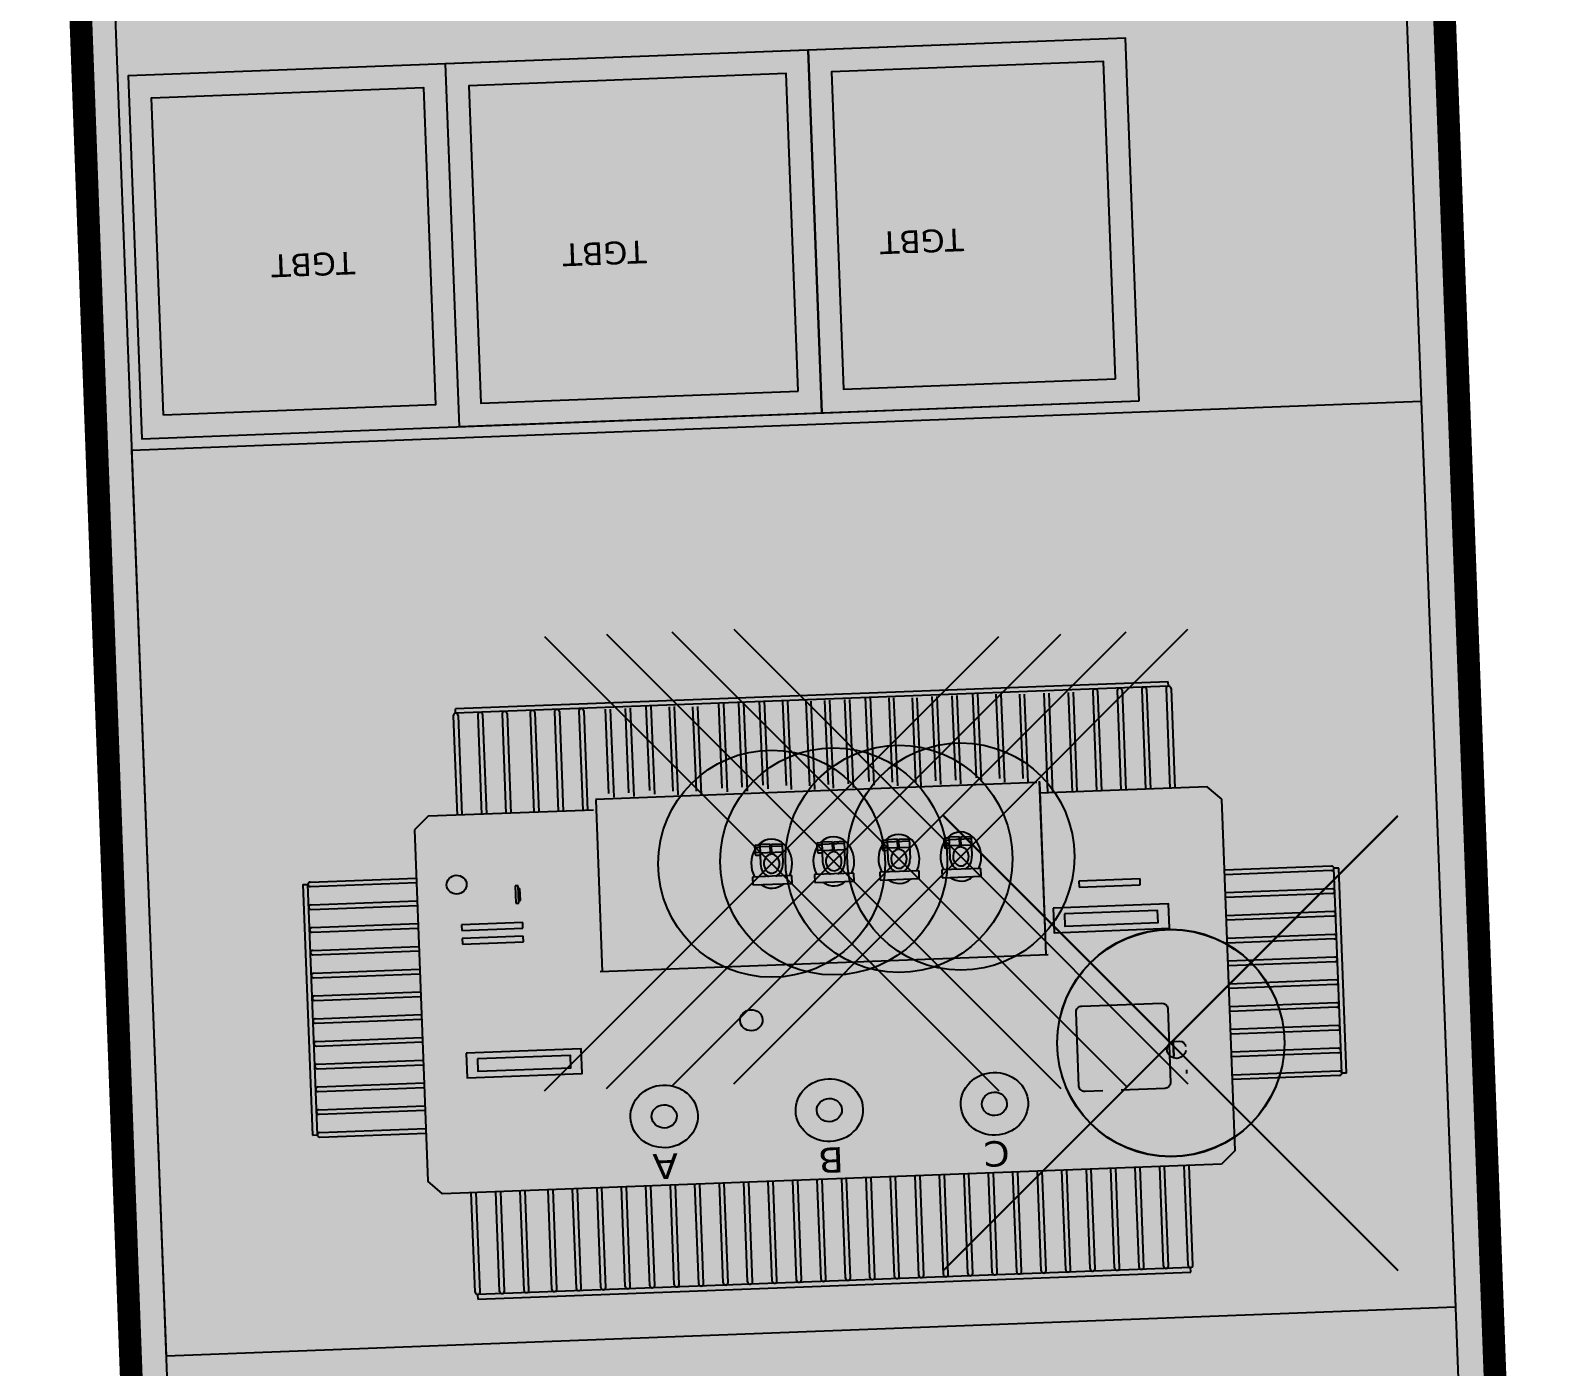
# Model space of a CAD drawing. Header units: metres. Extents: x 1956498 to 1957612, y 2277909 to 2278547.
# Drawn here: x 1957273.633 to 1957276.973, y 2278120.487 to 2278123.428 of the extents above; entities that cross this region are included whole.
import ezdxf
from ezdxf.enums import TextEntityAlignment as Align

# ---------------------------------------------------------------- set-up
doc = ezdxf.new("R2010")
doc.units = ezdxf.units.M
doc.header["$PDMODE"] = 35
doc.header["$PDSIZE"] = 0.5
doc.linetypes.add('Blanc', pattern=[0])
doc.linetypes.add('NASCOSTA', pattern=[9.524999999999999, 6.35, -3.175])
for name, color, linetype in [('PVcase Transformers', 7, 'Continuous'), ('UBS-100-Circulation intérieure lourde', 252, 'Continuous'), ('UBS-100-Postes', 8, 'Continuous'), ('UBS_400_DETAIL POSTE HTA TOOLKIT UBS', 7, 'Continuous')]:
    doc.layers.add(name, color=color, linetype=linetype)
doc.styles.get("Standard").update_dxf_attribs({"font": 'verdana.ttf'})
doc.styles.add('UBS-Style de texte', font='verdana.ttf')

# ---------------------------------------------------------------- blocks, each defined once
blk = doc.blocks.new('*U2673')
at = {"layer": 'UBS-100-Postes', "true_color": 0xb0c4d8, "transparency": 33554687}
blk.add_hatch(color=9, dxfattribs=at).paths.add_polyline_path([(0, 3), (5.3, 3), (5.3, 0), (0, 0)])
at = {"layer": 'UBS-100-Postes', "color": 7, "transparency": 33554687, "const_width": 0.05}
blk.add_lwpolyline([(0, 3), (5.3, 3), (5.3, 0), (0, 0)], close=True, dxfattribs=at)
at = {"color": 7, "transparency": 33554687}
blk.add_attdef('NUMEROPOSTE', text='', height=1, dxfattribs=at).set_placement((2, 1.205512531386091), align=Align.MIDDLE_CENTER)
at = {"layer": 'UBS-100-Postes', "color": 7, "transparency": 33554687, "insert": (2.112865852286735, 1.455512531386091), "char_height": 1, "attachment_point": 5, "style": 'UBS-Style de texte'}
blk.add_mtext_dynamic_manual_height_columns('\\pxqc;PDT', width=7.5, gutter_width=7.5, heights=[0], dxfattribs=at)
blk = doc.blocks.new('ISO200H')
for p, q in [((60, 52), (-60, 52)), ((-60, 52), (-60, 32)), ((60, 32), (60, 52)), ((-60, 32), (0, 32)), ((-34, -50), (-34, 0)), ((0, 32), (60, 32)), ((34, -50), (34, 0)), ((-2, -23.91652148620278), (-2, -50)), ((2, -23.91652148620278), (2, -50)), ((46, -23), (34, -23)), ((34, -29.5), (49, -29.5)), ((49, -36), (49, -26)), ((49, -36), (49, -46)), ((-2, -50), (-34, -50)), ((2, -50), (34, -50)), ((34, -42.5), (49, -42.5)), ((46, -49), (34, -49))]:
    blk.add_line(p, q)
at = {"linetype": 'NASCOSTA'}
for p, q in [((-34, -28), (34, -28)), ((-34, -44), (34, -44))]:
    blk.add_line(p, q, dxfattribs=at)
for centre, radius, start, end in [((0, 0), 62.5, 56.30473785288313, 123.6952621471169), ((0, 0), 62.5, 149.2028592017548, 308.371715147057), ((0, 0), 34, 109.7499227956425, 180), ((0, 0), 24, 274.7801918471992, 265.2198081528008), ((0, 0), 34, 0, 70.25007720435748), ((0, 0), 62.5, 321.628284852943, 30.79714079824513), ((46, -26), 3, 0, 90), ((46, -46), 3, 270, 0)]:
    blk.add_arc(centre, radius, start, end)
blk.add_point((0, 0))
blk = doc.blocks.new('A$C0FE71275')
at = {"color": 7}
for p, q in [((846.0232898126196, 1850.020773514341), (294.3947562024987, 1850.020773514341)), ((294.3947562025132, 1850.020773514349), (294.3947562024987, 1841.03838163989)), ((294.3947562025569, 1841.038381639883), (846.0232898125614, 1841.038381639883)), ((846.0232898126196, 1850.020773514341), (846.0232898126196, 1841.038381639883)), ((154.6479331207374, 1615.917185286387), (183.4830610139907, 1641.741561925446)), ((154.6479331207374, 185.7877676449698), (154.6479331207374, 1615.917185286387)), ((956.9349850011567, 1641.741561925446), (183.4830610139907, 1641.741561925446)), ((985.7701128944027, 1615.917185286387), (956.9349850011567, 1641.741561925446)), ((985.7701128944027, 1328.638889486529), (985.7701128944027, 1615.917185286387)), ((-79.99992791005934, 1558.338418699179), (-79.99992791005934, 249.6290655677913)), ((-69.97031820805569, 1558.338418699179), (-79.99992791005934, 1558.338418699179)), ((-69.97031820805569, 249.6290655677913), (-69.97031820805569, 1558.338418699161)), ((1209.976895730113, 249.6290655678058), (1209.976895730113, 1558.338418699161)), ((1209.976895730113, 1558.338418699179), (1220.006505432117, 1558.338418699179)), ((1220.006505432124, 249.6290655678058), (1220.006505432117, 1558.338418699179)), ((629.3712711269036, 488.9490071014134), (629.3712711269036, 1311.550690094675)), ((985.7701128944027, 1312.477586169343), (985.7701128944027, 1328.638889486529)), ((1007.341626254507, 1307.110496982488), (629.3712711269036, 1307.738254440395)), ((1009.198961384507, 497.6555995924846), (1008.943584958935, 1307.989658994777)), ((1009.198961384507, 493.0812333601189), (629.3712711269036, 492.9584160237519)), ((686.9088612298874, 492.6829006368462), (1012.097838362148, 492.6829006368462)), ((985.7701128944027, 185.7877676449698), (985.7701128944027, 492.6829006368462)), ((-79.99992791005934, 249.6290655677913), (-69.97031820805569, 249.6290655677913)), ((1209.976895730113, 249.629065567804), (1220.006505432117, 249.629065567804)), ((183.4830610139907, 159.9633910059092), (154.6479331207374, 185.7877676449698)), ((956.9349850011567, 159.9633910059092), (985.7701128944027, 185.7877676449698)), ((183.4830610139907, 159.9633910059092), (956.9349850011567, 159.9633910059092)), ((344.5428047125606, -41.01762718498867), (795.8752413026014, -41.01762718498685)), ((344.5428047125024, -50.00001905943463), (344.5428047125024, -41.01762718498139)), ((344.5428047125024, -50.00001905943827), (795.8752413026014, -50.00001905944191)), ((795.8752413026086, -50.00001905944191), (795.8752413026086, -41.01762718498867))]:
    blk.add_line(p, q, dxfattribs=at)
at = {"color": 7, "ltscale": 0.5}
for p, q in [((289.3799513515551, 1836.547185702657), (289.3799513515696, 1641.741561925446)), ((299.4095610535587, 1836.547185702657), (299.4095610535733, 1641.741561925446)), ((339.5279998615588, 1836.547185702657), (339.5279998615588, 1641.741561925446)), ((349.5576095635624, 1836.547185702657), (349.5576095635624, 1641.741561925446)), ((389.6760483715625, 1836.547185702657), (389.6760483715625, 1641.741561925446)), ((399.7056580735662, 1836.547185702657), (399.7056580735662, 1641.741561925446)), ((439.8240968815517, 1836.547185702657), (439.8240968815662, 1641.741561925446)), ((449.8537065835553, 1836.547185702657), (449.8537065835699, 1641.741561925446)), ((489.9721453915554, 1836.547185702657), (489.9721453915699, 1641.741561925446)), ((500.001755093559, 1836.547185702657), (500.0017550935736, 1641.741561925446)), ((540.1201939015591, 1836.547185702657), (540.1201939015591, 1641.741561925446)), ((550.1498036035628, 1836.547185702657), (550.1498036035628, 1641.741561925446)), ((590.2682424115555, 1836.547185702657), (590.2682424115628, 1641.741561925446)), ((600.2978521135519, 1836.547185702657), (600.2978521135665, 1641.741561925446)), ((640.4162909215593, 1836.547185702657), (640.4162909215665, 1641.741561925446)), ((650.4459006235556, 1836.547185702657), (650.4459006235702, 1641.741561925446)), ((690.564339431563, 1836.547185702657), (690.564339431563, 1641.741561925446)), ((700.5939491335594, 1836.547185702657), (700.5939491335594, 1641.741561925446)), ((740.7123879415667, 1836.547185702657), (740.7123879415667, 1641.741561925446)), ((750.7419976435631, 1836.547185702657), (750.7419976435631, 1641.741561925446)), ((790.8604364515559, 1836.547185702657), (790.8604364515704, 1641.741561925446)), ((800.8900461535522, 1836.547185702657), (800.8900461535668, 1641.741561925446)), ((841.0084849615596, 1836.547185702657), (841.0084849615741, 1641.741561925446)), ((851.038094663556, 1836.547185702657), (851.0380946635705, 1641.741561925446)), ((-64.95551335705386, 1562.829614636379), (154.6479331207374, 1562.829614636394)), ((1204.962090879111, 1562.829614636379), (985.3586444013272, 1562.829614636394)), ((-64.95551335705386, 1553.847222761928), (154.6479331207374, 1553.847222761942)), ((1204.962090879111, 1553.847222761928), (985.3586444013272, 1553.847222761942)), ((-64.95551335705386, 1517.917655264129), (154.6479331207374, 1517.917655264129)), ((-64.95551335705386, 1508.935263389678), (154.6479331207374, 1508.935263389671)), ((1204.962090879111, 1517.917655264129), (985.3586444013272, 1517.917655264129)), ((1204.962090879111, 1508.935263389678), (985.3586444013272, 1508.935263389671)), ((-64.95551335705386, 1473.005695891865), (154.6479331207374, 1473.00569589185)), ((-64.95551335705386, 1464.023304017413), (154.6479331207374, 1464.023304017399)), ((1204.962090879111, 1473.005695891865), (985.3586444013272, 1473.00569589185)), ((1204.962090879111, 1464.023304017413), (985.3586444013272, 1464.023304017399)), ((-64.95551335705386, 1421.831205183997), (154.6479331207374, 1421.831205183989)), ((1204.962090879111, 1421.831205183997), (985.3586444013272, 1421.831205183989)), ((-64.95551335705386, 1412.848813309545), (154.6479331207374, 1412.848813309538)), ((1204.962090879111, 1412.848813309545), (985.3586444013272, 1412.848813309538)), ((-64.95551335705386, 1376.919245811725), (154.6479331207374, 1376.919245811725)), ((-64.95551335705386, 1367.936853937274), (154.6479331207374, 1367.936853937266)), ((1204.962090879111, 1376.919245811725), (985.3586444013272, 1376.919245811725)), ((1204.962090879111, 1367.936853937274), (985.3586444013272, 1367.936853937266)), ((-64.95551335705386, 1332.007286439462), (154.6479331207374, 1332.007286439457)), ((-64.95551335705386, 1323.024894565011), (154.6479331207374, 1323.024894564996)), ((1204.962090879111, 1332.007286439462), (985.3586444013272, 1332.007286439457)), ((1204.962090879111, 1323.024894565011), (985.3586444013272, 1323.024894564996)), ((-64.95551335705386, 1287.095327067198), (154.6479331207374, 1287.095327067185)), ((1206.540824406431, 1283.976441647925), (1020.993038126828, 1283.406963517593)), ((-64.95551335705386, 1278.112935192747), (154.6479331207374, 1278.112935192732)), ((1206.540824406431, 1274.994049773471), (1012.402863150579, 1274.258231052876)), ((-64.95551335705386, 1242.183367694921), (154.6479331207374, 1242.183367694921)), ((-64.95551335705386, 1233.200975820468), (154.6479331207374, 1233.200975820468)), ((1206.540824406431, 1238.191194176747), (1012.402863150579, 1237.455375456151)), ((1206.540824406431, 1247.1735860512), (1020.993038126828, 1246.604107920868)), ((-64.95551335705386, 1197.271408322656), (154.6479331207374, 1197.271408322656)), ((1209.791160883935, 1200.140784153024), (1015.653199628083, 1199.404965432421)), ((1209.791160883935, 1209.123176027477), (1024.243374604324, 1208.55369789714)), ((-64.95551335705386, 1188.289016448203), (154.6479331207374, 1188.289016448191)), ((-64.95551335705386, 1152.359448950392), (154.6479331207374, 1152.359448950379)), ((-64.95551335705386, 1143.377057075939), (154.6479331207374, 1143.377057075926)), ((1206.540824406431, 1157.308082159097), (1012.402863150579, 1156.572263438502)), ((1206.540824406431, 1166.290474033551), (1020.993038126828, 1165.720995903221)), ((1204.497765872322, 1114.47537984106), (1010.35980461647, 1113.73956112045)), ((1204.497765872322, 1123.457771715513), (1018.949979592719, 1122.888293585176)), ((-64.95551335705386, 1107.447489578122), (154.6479331207374, 1107.447489578115)), ((-64.95551335705386, 1098.465097703669), (154.6479331207374, 1098.465097703662)), ((-64.95551335705386, 1062.535530205851), (154.6479331207374, 1062.535530205851)), ((1208.862493318928, 1066.86038620106), (1014.724532063075, 1066.124567480458)), ((1208.862493318928, 1075.842778075514), (1023.314707039332, 1075.273299945182)), ((-64.95551335705386, 1053.553138331397), (154.6479331207374, 1053.553138331392)), ((1208.862493318928, 1030.057530604341), (1014.724532063075, 1029.321711883746)), ((1208.862493318928, 1039.039922478794), (1023.314707039332, 1038.470444348464)), ((-64.95551335705386, 1017.623570833586), (154.6479331207374, 1017.623570833579)), ((-64.95551335705386, 1008.641178959133), (154.6479331207374, 1008.64117895912)), ((1212.112829796431, 992.0071205806125), (1017.974868540579, 991.271301860017)), ((1212.112829796431, 1000.989512455066), (1026.565043516821, 1000.420034324736)), ((-64.95551335705386, 972.7116114613218), (154.6479331207374, 972.7116114613091)), ((-64.95551335705386, 963.7292195868686), (154.6479331207374, 963.7292195868558)), ((1208.862493318928, 949.1744185866937), (1014.724532063075, 948.438599866091)), ((1208.862493318928, 958.1568104611451), (1023.314707039332, 957.5873323308151)), ((-64.95551335705386, 927.7996520890447), (154.6479331207374, 927.7996520890447)), ((-64.95551335705386, 918.8172602145914), (154.6479331207374, 918.8172602145914)), ((1206.819434784818, 906.3417162686419), (1012.681473528966, 905.6058975480464)), ((1206.819434784818, 915.3241081430951), (1021.271648505215, 914.7546300127651)), ((-64.95551335705386, 882.8876927167803), (154.6479331207374, 882.887692716773)), ((-64.95551335705386, 873.905300842327), (154.6479331207374, 873.9053008423198)), ((1207.701658862687, 872.0339698500629), (1013.563697606834, 871.2981511294602)), ((1207.701658862687, 881.0163617245162), (1022.153872583076, 880.4468835941861)), ((-64.95551335705386, 837.9757333445159), (154.6479331207374, 837.9757333445032)), ((1207.701658862687, 835.2311142533454), (1013.563697606834, 834.4952955327481)), ((1207.701658862687, 844.2135061277968), (1022.153872583076, 843.6440279974668)), ((-64.95551335705386, 828.9933414700627), (154.6479331207374, 828.9933414700499)), ((-64.95551335705386, 793.0637739722442), (154.6479331207374, 793.0637739722388)), ((-64.95551335705386, 784.0813820977855), (154.6479331207374, 784.0813820977855)), ((1210.95199534019, 797.180704229615), (1016.814034084338, 796.4448855090195)), ((1210.95199534019, 806.1630961040682), (1025.40420906058, 805.5936179737382)), ((1207.701658862687, 754.3480022356962), (1013.563697606834, 753.6121835150934)), ((1207.701658862687, 763.3303941101494), (1022.153872583076, 762.7609159798176)), ((-64.95551335705386, 748.1518145999744), (154.6479331207374, 748.1518145999744)), ((-64.95551335705386, 739.1694227255211), (154.6479331207374, 739.1694227255211)), ((-64.95551335705386, 703.23985522771), (154.6479331207374, 703.2398552276954)), ((1205.658600328577, 711.5152999176444), (1011.520639072725, 710.7794811970489)), ((1205.658600328577, 720.4976917920976), (1020.110814048974, 719.9282136617676)), ((-64.95551335705386, 694.2574633532568), (154.6479331207374, 694.257463353244)), ((1207.00514941322, 675.1282957965977), (1012.867188157368, 674.3924770760004)), ((1207.00514941322, 684.1106876710492), (1021.45736313361, 683.5412095407191)), ((-64.95551335705386, 658.3278958554383), (154.6479331207374, 658.327895855431)), ((-64.95551335705386, 649.3455039809851), (154.6479331207374, 649.3455039809796)), ((1207.00514941322, 647.3078320743243), (1021.45736313361, 646.7383539439943)), ((-64.95551335705386, 613.4159364831667), (154.6479331207374, 613.4159364831667)), ((1207.00514941322, 638.3254401998729), (1012.867188157368, 637.5896214792756)), ((-64.95551335705386, 604.4335446087152), (154.6479331207374, 604.4335446087152)), ((1210.255485890724, 600.2750301761498), (1016.117524634872, 599.539211455547)), ((1210.255485890724, 609.257422050603), (1024.707699611114, 608.6879439202658)), ((-64.95551335705386, 568.5039771109023), (154.6479331207374, 568.5039771108968)), ((-64.95551335705386, 559.5215852364508), (154.6479331207374, 559.5215852364436)), ((1207.00514941322, 557.4423281822237), (1012.867188157368, 556.7065094616282)), ((1207.00514941322, 566.424720056677), (1021.45736313361, 565.8552419263451)), ((-64.95551335705386, 523.5920177386379), (154.6479331207374, 523.5920177386251)), ((-64.95551335705386, 514.6096258641865), (154.6479331207374, 514.6096258641719)), ((1204.962090879111, 514.6096258641865), (1010.824129623259, 513.8738071435764)), ((1204.962090879111, 523.5920177386379), (1019.414304599508, 523.0225396083024)), ((-64.95551335705386, 478.6800583663608), (154.6479331207374, 478.6800583663608)), ((1204.962090879111, 478.6800583663608), (985.3586444013272, 478.6800583663608)), ((-64.95551335705386, 469.6976664919075), (154.6479331207374, 469.6976664919075)), ((1204.962090879111, 469.6976664919075), (985.3586444013272, 469.6976664919075)), ((-64.95551335705386, 433.7680989940964), (154.6479331207374, 433.7680989940964)), ((-64.95551335705386, 424.7857071196431), (154.6479331207374, 424.7857071196304)), ((1204.962090879111, 433.7680989940964), (985.3586444013272, 433.7680989940964)), ((1204.962090879111, 424.7857071196431), (985.3586444013272, 424.7857071196304)), ((-64.95551335705386, 388.856139621832), (154.6479331207374, 388.8561396218192)), ((-64.95551335705386, 379.8737477473787), (154.6479331207374, 379.873747747366)), ((1204.962090879111, 388.856139621832), (985.3586444013272, 388.8561396218192)), ((1204.962090879111, 379.8737477473787), (985.3586444013272, 379.873747747366)), ((-64.95551335705386, 343.9441802495421), (154.6479331207374, 343.9441802495548)), ((-64.95551335705386, 334.9617883750889), (154.6479331207374, 334.9617883751016)), ((1204.962090879111, 343.9441802495421), (985.3586444013272, 343.9441802495548)), ((1204.962090879111, 334.9617883750889), (985.3586444013272, 334.9617883751016)), ((-64.95551335705386, 299.0322208772777), (154.6479331207374, 299.0322208772905)), ((-64.95551335705386, 290.0498290028245), (154.6479331207374, 290.0498290028318)), ((1204.962090879111, 299.0322208772777), (985.3586444013272, 299.0322208772905)), ((1204.962090879111, 290.0498290028245), (985.3586444013272, 290.0498290028318)), ((-64.95551335705386, 254.1202615050261), (154.6479331207374, 254.1202615050188)), ((1204.962090879111, 254.1202615050261), (985.3586444013272, 254.1202615050133)), ((-64.95551335705386, 245.1378696305728), (154.6479331207374, 245.1378696305601)), ((1204.962090879111, 245.1378696305728), (985.3586444013272, 245.1378696305601)), ((339.5279998615588, -36.52643124775568), (339.5279998615588, 159.9633910059092)), ((349.5576095635624, -36.52643124775568), (349.5576095635624, 159.9633910059092)), ((389.6760483715625, -36.52643124775568), (389.6760483715625, 159.9633910059092)), ((399.7056580735516, -36.52643124775568), (399.7056580735662, 159.9633910059092)), ((439.8240968815517, -36.52643124775568), (439.8240968815662, 159.9633910059092)), ((449.8537065835553, -36.52643124775568), (449.8537065835699, 159.9633910059092)), ((489.9721453915554, -36.52643124775568), (489.9721453915699, 159.9633910059092)), ((500.001755093559, -36.52643124775568), (500.0017550935736, 159.9633910059092)), ((540.1201939015591, -36.52643124775568), (540.1201939015591, 159.9633910059092)), ((550.1498036035628, -36.52643124775568), (550.1498036035628, 159.9633910059092)), ((590.2682424115555, -36.52643124775568), (590.2682424115628, 159.9633910059092)), ((600.2978521135519, -36.52643124775568), (600.2978521135665, 159.9633910059092)), ((640.4162909215593, -36.52643124775568), (640.4162909215665, 159.9633910059092)), ((650.4459006235556, -36.52643124775568), (650.4459006235702, 159.9633910059092)), ((690.564339431563, -36.52643124775568), (690.564339431563, 159.9633910059092)), ((700.5939491335594, -36.52643124775568), (700.5939491335594, 159.9633910059092)), ((740.7123879415667, -36.52643124775568), (740.7123879415667, 159.9633910059092)), ((750.7419976435485, -36.52643124775568), (750.7419976435631, 159.9633910059092)), ((790.8604364515559, -36.52643124775568), (790.8604364515704, 159.9633910059092)), ((800.8900461535522, -36.52643124775568), (800.8900461535668, 159.9633910059092))]:
    blk.add_line(p, q, dxfattribs=at)
at = {"color": 7, "linetype": 'Continuous'}
for p, q in [((714.0082447861932, 1562.009217909326), (701.4712326587032, 1562.009217909326)), ((701.4712326587032, 1562.009217909326), (701.4712326587032, 1449.729319478654)), ((714.0082447861932, 1449.729319478654), (714.0082447861932, 1562.009217909326)), ((744.081585223641, 1562.204298306999), (731.5445730961364, 1562.204298306999)), ((731.5445730961364, 1562.204298306999), (731.5445730961364, 1449.92439987632)), ((744.081585223641, 1449.92439987632), (744.081585223641, 1562.204298306999)), ((701.4712326587032, 1449.729319478654), (714.0082447861932, 1449.729319478654)), ((731.5445730961364, 1449.92439987632), (744.081585223641, 1449.92439987632)), ((825.3856545541639, 1461.15777772318), (787.5329834884906, 1461.15777772318)), ((787.5329834884906, 1461.15777772318), (787.5329834884906, 1455.847803055447)), ((787.5329834884906, 1455.847803055447), (825.3856545541639, 1455.847803055447)), ((819.1221298462333, 1455.882871569185), (793.1189907026273, 1455.882871569185)), ((793.1189907026273, 1455.882871569185), (793.1189907026273, 1452.637887050019)), ((793.1189907026273, 1452.637887050019), (819.1221298462333, 1452.637887050019)), ((819.1221298462333, 1452.637887050019), (819.1221298462333, 1455.882871569185)), ((825.3856545541639, 1455.847803055447), (825.3856545541639, 1461.15777772318)), ((325.8264154617791, 398.3459511024921), (325.8264154617791, 430.5479897825317)), ((338.3634275892837, 441.7759796255941), (501.3445852467703, 441.7759796255941)), ((513.8815973742749, 430.5479897825317), (513.8815973742749, 284.5841218226633)), ((775.9729722277843, 427.4881612027566), (775.9729722277843, 315.2082627720829)), ((788.5099843552744, 427.4881612027566), (775.9729722277843, 427.4881612027566)), ((788.5099843552744, 315.2082627720829), (788.5099843552744, 427.4881612027566)), ((325.8264154617791, 284.584121822656), (325.8264154617791, 364.185845518492)), ((775.9729722277843, 315.2082627720829), (788.5099843552744, 315.2082627720829)), ((501.3445852467703, 273.3561319795863), (338.3634275892837, 273.3561319795863)), ((395.046503089121, 265.4700934005505), (428.7191164938049, 265.4700934005505)), ((428.7191164938049, 265.4700934005505), (395.046503089121, 265.4700934005505)), ((428.7191164938049, 265.4700934005505), (428.7191164938049, 254.5399773801146)), ((365.1821043662931, 243.3119875370394), (356.583515216611, 243.3119875370394))]:
    blk.add_line(p, q, dxfattribs=at)
at = {"color": 7}
for points in [[(461.5790230062121, 1562.710459532922), (407.5790230066268, 1562.710459532922), (407.5790230066268, 1351.210459532922), (461.5790230062121, 1351.210459532922)], [(448.0790230066268, 1542.460459532922), (421.0790230062121, 1542.460459532922), (421.0790230062121, 1371.460459532922), (448.0790230066268, 1371.460459532922)], [(731.5790230066268, 476.3305745542984), (677.5790230066268, 476.3305745542984), (677.5790230066268, 264.8305745542984), (731.5790230066268, 264.8305745542984)], [(718.0790230062121, 456.0805745542984), (691.0790230066268, 456.0805745542984), (691.0790230066268, 285.0805745542984), (718.0790230062121, 285.0805745542984)]]:
    blk.add_lwpolyline(points, close=True, dxfattribs=at)
at = {"color": 7, "ltscale": 0.5}
for centre, major_axis, ratio, start_param, end_param in [((294.3947562025569, 1836.547185702657), (-5.014804850999554, 1.728475149929595e-12), 0.8955873799019816, 3.141592653590178, 6.283185307179971), ((344.5428047125606, 1836.547185702657), (5.014804850999554, 4.574607634987724e-12), 0.8955873799019816, -1.018518602791119e-12, 3.141592653588774), ((394.6908532225498, 1836.547185702657), (-5.01480485100037, 5.269974694219646e-13), 0.8955873799018359, 3.14159265358991, 6.283185307179703), ((444.8389017325535, 1836.547185702657), (5.014804850999554, 4.574607634987724e-12), 0.8955873799019816, -1.018518602791119e-12, 3.141592653588774), ((494.9869502425572, 1836.547185702657), (-5.01480485100037, 5.269974694219646e-13), 0.8955873799018359, 3.14159265358991, 6.283185307179703), ((545.1349987525609, 1836.547185702657), (5.014804850999554, 4.574607634987724e-12), 0.8955873799019816, -1.018518602791119e-12, 3.141592653588774), ((595.2830472625501, 1836.547185702657), (-5.01480485100037, 5.269974694219646e-13), 0.8955873799018359, 3.14159265358991, 6.283185307179703), ((645.4310957725538, 1836.547185702657), (5.014804850999554, 4.574607634987724e-12), 0.8955873799019816, -1.018518602791119e-12, 3.141592653588774), ((695.5791442825575, 1836.547185702657), (-5.01480485100037, 5.269974694219646e-13), 0.8955873799018359, 3.14159265358991, 6.283185307179703), ((745.727192792554, 1836.547185702657), (-5.014804850999554, 1.728475149929595e-12), 0.8955873799019816, 3.141592653590178, 6.283185307179971), ((795.8752413025577, 1836.547185702657), (-5.01480485100037, 5.269974694219646e-13), 0.8955873799018359, 3.14159265358991, 6.283185307179703), ((846.0232898125614, 1836.547185702657), (-5.014804850999554, 1.728475149929595e-12), 0.8955873799019816, 3.141592653590178, 6.283185307179971), ((-64.95551335705386, 1558.338418699161), (5.01480485100037, 3.315227415660902e-12), 0.8955873799018359, 1.570796326794305, 4.712388980384098), ((1204.962090879111, 1558.338418699161), (5.01480485100037, 6.272134019944502e-13), 0.8955873799021623, 4.712388980384577, 7.85398163397437), ((-64.95551335705386, 1513.426459326911), (5.01480485100037, 3.315227415660902e-12), 0.8955873799018359, 1.570796326794305, 4.712388980384098), ((1204.962090879111, 1513.426459326911), (5.01480485100037, 3.315227415660902e-12), 0.8955873799018359, 4.712388980384097, 7.85398163397389), ((-64.95551335705386, 1468.514499954639), (-5.01480485100037, 1.075570365398701e-11), 0.8955873799018359, -1.570796326792976, 1.570796326796817), ((1204.962090879111, 1468.514499954639), (-5.01480485100037, 1.075570365398701e-11), 0.8955873799018359, 1.570796326796817, 4.71238898038661), ((-64.95551335705386, 1417.340009246771), (5.01480485100037, 6.272134019944502e-13), 0.8955873799021623, 1.570796326794784, 4.712388980384578), ((1204.962090879111, 1417.340009246771), (5.01480485100037, 3.315227415660902e-12), 0.8955873799018359, 4.712388980384097, 7.85398163397389), ((-64.95551335705386, 1372.428049874507), (5.01480485100037, 3.315227415660902e-12), 0.8955873799018359, 1.570796326794305, 4.712388980384098), ((1204.962090879111, 1372.428049874507), (5.01480485100037, 5.207081520557048e-12), 0.8955873799021621, 4.71238898038376, 7.853981633973553), ((-64.95551335705386, 1327.516090502237), (5.01480485100037, 6.272134019944502e-13), 0.8955873799021623, 1.570796326794784, 4.712388980384578), ((1204.962090879111, 1327.516090502237), (5.01480485100037, 7.896209044585412e-12), 0.8955873799018357, 4.712388980383279, 7.853981633973072), ((-64.95551335705386, 1282.604131129965), (-5.014804850999553, 8.87053061126091e-12), 0.895587379901982, -1.570796326793476, 1.570796326796317), ((-64.95551335705386, 1237.692171757701), (5.014804850999554, 5.205968010194282e-12), 0.8955873799019818, 1.570796326793967, 4.71238898038376), ((-64.95551335705386, 1192.780212385436), (5.014804850999554, 5.205968010194282e-12), 0.8955873799019818, 1.570796326793967, 4.71238898038376), ((-64.95551335705386, 1147.868253013159), (-5.014804850999554, 8.86830359053708e-12), 0.8955873799019818, -1.570796326793313, 1.57079632679648), ((-64.95551335705386, 1102.956293640895), (5.014804850999554, 5.205968010194282e-12), 0.8955873799019818, 1.570796326793967, 4.71238898038376), ((-64.95551335705386, 1058.04433426863), (5.014804850999553, 2.51795399652827e-12), 0.8955873799023084, 1.570796326794447, 4.71238898038424), ((-64.95551335705386, 1013.13237489636), (-5.014804850999554, 8.86830359053708e-12), 0.8955873799019818, -1.570796326793313, 1.57079632679648), ((-64.95551335705386, 968.2204155240888), (5.014804850999554, 5.205968010194282e-12), 0.8955873799019818, 1.570796326793967, 4.71238898038376), ((-64.95551335705386, 923.3084561518244), (5.014804850999553, 2.51795399652827e-12), 0.8955873799023084, 1.570796326794447, 4.71238898038424), ((-64.95551335705386, 878.39649677956), (-5.014804850999554, 8.86830359053708e-12), 0.8955873799019818, -1.570796326793313, 1.57079632679648), ((-64.95551335705386, 833.4845374072829), (5.014804850999554, 5.205968010194282e-12), 0.8955873799019818, 1.570796326793967, 4.71238898038376), ((-64.95551335705386, 788.5725780350185), (5.014804850999553, 2.51795399652827e-12), 0.8955873799023084, 1.570796326794447, 4.71238898038424), ((-64.95551335705386, 743.6606186627541), (-5.014804850999554, 8.86830359053708e-12), 0.8955873799019818, -1.570796326793313, 1.57079632679648), ((-64.95551335705386, 698.7486592904825), (5.014804850999554, 5.205968010194282e-12), 0.8955873799019818, 1.570796326793967, 4.71238898038376), ((-64.95551335705386, 653.8366999182126), (5.014804850999553, 2.51795399652827e-12), 0.8955873799023084, 1.570796326794447, 4.71238898038424), ((-64.95551335705386, 608.9247405459482), (-5.014804850999554, 8.86830359053708e-12), 0.8955873799019818, -1.570796326793313, 1.57079632679648), ((-64.95551335705386, 564.0127811736838), (5.014804850999554, 5.205968010194282e-12), 0.8955873799019818, 1.570796326793967, 4.71238898038376), ((-64.95551335705386, 519.1008218014049), (-5.014804850999554, 8.86830359053708e-12), 0.8955873799019818, -1.570796326793313, 1.57079632679648), ((-64.95551335705386, 474.1888624291405), (-5.014804850999554, 8.86830359053708e-12), 0.8955873799019818, -1.570796326793313, 1.57079632679648), ((-64.95551335705386, 429.2769030568761), (5.014804850999554, 5.205968010194282e-12), 0.8955873799019818, 1.570796326793967, 4.71238898038376), ((-64.95551335705386, 384.364943684599), (-5.014804850999554, 8.86830359053708e-12), 0.8955873799019818, -1.570796326793313, 1.57079632679648), ((1204.962090879111, 384.364943684599), (5.01480485100037, 7.896209044585412e-12), 0.8955873799018357, 4.712388980383279, 7.853981633973072), ((-64.95551335705386, 339.4529843123219), (5.014804850999554, 5.205968010194282e-12), 0.8955873799019818, 1.570796326793967, 4.71238898038376), ((1204.962090879111, 339.4529843123219), (5.014804850999553, 2.51795399652827e-12), 0.8955873799023084, 4.71238898038424, 7.853981633974033), ((-64.95551335705386, 294.5410249400447), (5.014804850999553, 2.51795399652827e-12), 0.8955873799023084, 1.570796326794447, 4.71238898038424), ((1204.962090879111, 294.5410249400447), (5.014804850999554, 5.205968010194282e-12), 0.8955873799019818, 4.71238898038376, 7.853981633973553), ((-64.95551335705386, 249.6290655678004), (-5.014804850999554, 8.86830359053708e-12), 0.8955873799019818, -1.570796326793313, 1.57079632679648), ((1204.962090879111, 249.6290655678004), (-5.014804850999554, 8.86830359053708e-12), 0.8955873799019818, 1.57079632679648, 4.712388980386273), ((444.8389017325535, -36.52643124775568), (-5.014804850999554, 1.728475149929595e-12), 0.8955873799019816, 3.845812557301542e-13, 3.141592653590178), ((494.9869502425572, -36.52643124775568), (-5.01480485100037, 5.269974694219646e-13), 0.8955873799018359, 1.172395514004165e-13, 3.14159265358991), ((545.1349987525609, -36.52643124775568), (5.014804850999554, 4.574607634987724e-12), 0.8955873799019816, 3.141592653588774, 6.283185307178567), ((595.2830472625501, -36.52643124775568), (-5.01480485100037, 5.269974694219646e-13), 0.8955873799018359, 1.172395514004165e-13, 3.14159265358991), ((645.4310957725538, -36.52643124775568), (5.014804850999554, 4.574607634987724e-12), 0.8955873799019816, 3.141592653588774, 6.283185307178567), ((695.5791442825575, -36.52643124775568), (-5.01480485100037, 5.269974694219646e-13), 0.8955873799018359, 1.172395514004165e-13, 3.14159265358991), ((745.727192792554, -36.52643124775568), (5.014804850999554, 4.574607634987724e-12), 0.8955873799019816, 3.141592653588774, 6.283185307178567), ((795.8752413025577, -36.52643124775568), (-5.01480485100037, 5.269974694219646e-13), 0.8955873799018359, 1.172395514004165e-13, 3.14159265358991)]:
    blk.add_ellipse(centre, major_axis=major_axis, ratio=ratio, start_param=start_param, end_param=end_param, dxfattribs=at)
at = {"color": 7, "linetype": 'Continuous'}
for centre, major_axis, ratio, start_param, end_param in [((833.0522160242617, 1568.433691959966), (20.60308737006963, 1.863206964146481e-12), 0.8955873799019691, 1.570796326794815, 7.853981633974401), ((510.4370994223427, 1037.583759499053), (23.12506938686938, 8.383878961372643e-13), 0.8955873799020186, 1.570796326794864, 7.85398163397445)]:
    blk.add_ellipse(centre, major_axis=major_axis, ratio=ratio, start_param=start_param, end_param=end_param, dxfattribs=at)
at = {"color": 7}
for centre, major_axis, ratio, start_param, end_param in [((306.228396241786, 1204.008202228486), (-68.95356670124939, 1.692262024960506e-11), 0.8955873799020052, -1.570796326794677, 4.71238898038491), ((306.228396241786, 1204.008202228486), (-25.65755343911333, 3.775810789388908e-13), 0.8955873799019752, -1.570796326794883, 4.712388980384703), ((306.228396241786, 900.852476465685), (-68.95356670124939, 1.084424556149383e-11), 0.8955873799019813, -1.570796326794756, 4.71238898038483), ((306.228396241786, 900.852476465685), (25.65755343911333, 8.31367107314489e-12), 0.8955873799019752, 1.570796326794606, 7.853981633974192), ((306.228396241786, 597.6967507028712), (-68.95356670124939, 1.084424556149383e-11), 0.8955873799019813, -1.570796326794756, 4.71238898038483), ((306.228396241786, 597.6967507028712), (-25.65755343911333, 3.775810789388908e-13), 0.8955873799019752, -1.570796326794883, 4.712388980384703), ((344.5428047125606, -36.52643124775568), (-5.014804850999554, 1.728475149929595e-12), 0.8955873799019816, 3.845812557301542e-13, 3.141592653590178), ((394.6908532225498, -36.52643124775568), (-5.01480485100037, 5.269974694219646e-13), 0.8955873799018359, 1.172395514004165e-13, 3.14159265358991)]:
    blk.add_ellipse(centre, major_axis=major_axis, ratio=ratio, start_param=start_param, end_param=end_param, dxfattribs=at)
at = {"color": 7, "linetype": 'Continuous', "extrusion": (0, 0, -1)}
for centre, major_axis, ratio, start_param, end_param in [((338.3634275892837, 430.5479897825317), (-12.53701212750011, 1.888167734036999e-12), 0.8955873799020249, -1.680877659282487e-13, 1.570796326794762), ((501.3445852467703, 430.5479897825317), (12.53701212750011, 7.127233986853827e-12), 0.8955873799020247, -1.570796326794387, 6.346034808757395e-13), ((338.3634275892837, 284.584121822656), (-12.53701212750011, 9.799658855453272e-12), 0.8955873799020249, 4.71238898038399, 6.283185307178714), ((410.2946726888913, 260.401877225162), (-19.27395943823623, 2.770132314232992e-12), 0.895587379902013, -1.429664001097009, 2.843587742608458), ((501.3445852467703, 284.5841218226633), (12.53701212750011, 4.566160154446025e-12), 0.8955873799020246, 4.065636716177323e-13, 1.570796326795223), ((416.1821043662931, 254.5399773801146), (12.53701212749929, 6.11115578160468e-12), 0.8955873799020834, 5.440092820663267e-13, 1.570796326795333)]:
    blk.add_ellipse(centre, major_axis=major_axis, ratio=ratio, start_param=start_param, end_param=end_param, dxfattribs=at)
at = {"color": 0, "linetype": 'ByBlock'}
for p in [(424.8290230066268, 270.222453020695), (424.8290230066268, 270.222453020695), (425.6775545154233, 270.222453020695)]:
    blk.add_point(p, dxfattribs=at)
at = {"color": 7, "xscale": 0.7200000000000103, "yscale": 0.7200000000000103, "zscale": 0.7200000000000103, "rotation": 90}
for p in [(852.8797080488657, 989.4316161781917), (852.8797080488657, 875.4043880067547), (852.8797080488657, 755.7693328263049), (852.8797080488657, 642.1226754600248)]:
    blk.add_blockref('ISO200H', p, dxfattribs=at)
at = {"color": 7}
for s, width, p in [('A', 0.8955873799024936, (223.9655113617773, 1181.74526567634)), ('B', 0.8955873799024936, (223.9655113617773, 877.94192694493)), ('C', 0.8955873799007308, (223.9655113617773, 573.3470612519068))]:
    blk.add_text(s, height=55.72005389999977, rotation=90, dxfattribs=dict(at, width=width)).set_placement(p)
blk = doc.blocks.new('UBS_PDT C1752')
at = {"const_width": 0.01}
blk.add_lwpolyline([(-2.650002314534504, 1.5), (2.650002314534504, 1.5), (2.650006943556946, -1.5), (-2.649997685453855, -1.5)], close=True, dxfattribs=at)
blk.add_lwpolyline([(-2.570002314518206, 1.42000000004191), (2.570002314518206, 1.42000000004191), (2.570002314518206, -1.419999992183875), (-2.570002314518206, -1.419999992183875)], close=True)
at = {"color": 0}
blk.add_lwpolyline([(-1.269804087234661, 1.42000000004191), (0.7255406997865066, 1.42000000004191), (0.7255406997865066, -1.419999992183875), (-1.269804087234661, -1.419999992183875)], close=True, dxfattribs=at)
at = {"color": 0, "linetype": 'Blanc'}
for points in [[(0.7501352889230475, -0.7994908064720221), (1.549135288922116, -0.7994908064720221), (1.549135288922116, 1.397509193513542), (0.7501352889230475, 1.397509193513542)], [(0.8001352889696136, 1.347509193525184), (1.499135288933758, 1.347509193525184), (1.499135288933758, 0.7485091935377568), (0.8001352889696136, 0.7485091935377568)], [(0.7501352889230475, -0.1004908064496703), (1.549135288922116, -0.1004908064496703), (1.549135288922116, 0.6985091935493983), (0.7501352889230475, 0.6985091935493983)], [(0.8001352889696136, -0.05049080646131188), (1.499135288933758, -0.05049080646131188), (1.499135288933758, 0.6485091935028322), (0.8001352889696136, 0.6485091935028322)], [(0.7501352889230475, -0.7994908064720221), (1.549135288922116, -0.7994908064720221), (1.549135288922116, -0.1004908064496703), (0.7501352889230475, -0.1004908064496703)], [(0.8001352889696136, -0.7494908064836636), (1.499135288933758, -0.7494908064836636), (1.499135288933758, -0.1504908064962365), (0.8001352889696136, -0.1504908064962365)]]:
    blk.add_lwpolyline(points, close=True, dxfattribs=at)
at = {"color": 0, "xscale": 0.001, "yscale": 0.0012, "zscale": 0.001}
blk.add_blockref('A$C0FE71275', (-1.090013110253494, -1.139881346549373), dxfattribs=at)
at = {"char_height": 0.05, "attachment_point": 5, "rotation": 90}
for insert in [(1.119436879409477, 1.005981954571325), (1.119496198138222, 0.3639573254622519), (1.119496198138222, -0.3350426745018922)]:
    blk.add_mtext_dynamic_manual_height_columns('\\pxqc;TGBT', width=0.6, gutter_width=0.025, heights=[0], dxfattribs=dict(at, insert=insert))

msp = doc.modelspace()

# ---------------------------------------------------------------- hatches: boundary and pattern name
at = {"layer": 'UBS-100-Circulation intérieure lourde', "transparency": 33554687}
h = msp.add_hatch(color=256, dxfattribs=at)
h.dxf.hatch_style = 1
edge = h.paths.add_edge_path()
edge.add_line((1957100.904591382, 2278468.555866703), (1957100.753361517, 2278472.558173093))
edge.add_line((1957100.753361517, 2278472.558173093), (1957132.816654769, 2278473.769706397))
edge.add_line((1957132.816654769, 2278473.769706397), (1957132.808612478, 2278474.269761042))
edge.add_line((1957132.808612478, 2278474.269761042), (1957136.783818054, 2278474.420594237))
edge.add_line((1957136.783818054, 2278474.420594237), (1957136.813778432, 2278473.92137124))
edge.add_line((1957136.813778432, 2278473.92137124), (1957168.819853343, 2278475.135793599))
edge.add_line((1957168.819853343, 2278475.135793599), (1957168.958625583, 2278471.138123934))
edge.add_arc((1957169.336977691, 2278460.238777386), 10.90591149256798, 91.98812632865867, 146.5138370634228)
edge.add_arc((1957147.782390997, 2278474.560560356), 14.97295363485333, 272.12011294739364, 326.31405675284907, ccw=False)
edge.add_line((1957148.336308048, 2278459.597856174), (1957137.373009112, 2278459.181870291))
edge.add_line((1957137.373009112, 2278459.181870291), (1957139.756809385, 2278396.356865772))
edge.add_arc((1957150.748899526, 2278396.773944095), 11.00000000018047, 182.1729597419471, 212.5768232497092)
edge.add_arc((1957160.318095263, 2278402.888247491), 22.35580085564231, 212.576823236195, 215.8159889456511)
edge.add_line((1957142.18976407, 2278389.805990803), (1957161.181589846, 2278366.263666817))
edge.add_line((1957161.181589846, 2278366.263666817), (1957173.172571108, 2278351.399553539))
edge.add_arc((1957181.763192118, 2278358.269868718), 11.0000000000305, 218.6509348811032, 236.6019506149951)
edge.add_line((1957175.708216624, 2278349.086336078), (1957180.739224132, 2278345.769243584))
edge.add_arc((1957186.794199627, 2278354.952776224), 10.99999999965227, 236.6019506092874, 248.5926727573044)
edge.add_line((1957182.779245289, 2278344.711675617), (1957212.706367968, 2278332.978949256))
edge.add_arc((1957216.721322306, 2278343.220049854), 10.99999999124453, 248.592672742742, 263.4648716894179)
edge.add_line((1957215.469386391, 2278332.291524964), (1957237.256257819, 2278329.795692536))
edge.add_arc((1957238.508193734, 2278340.724217435), 11.00000000050915, 263.4648716925292, 282.4663375182736)
edge.add_line((1957240.882719537, 2278329.983564418), (1957257.158739038, 2278333.581839886))
edge.add_arc((1957260.396728769, 2278318.935494864), 15.00000000056504, 70.81176229011601, 102.46633751617708, ccw=False)
edge.add_line((1957265.326820291, 2278333.102152818), (1957277.43753311, 2278328.887543925))
edge.add_line((1957277.43753311, 2278328.887543925), (1957282.107586167, 2278327.262334291))
edge.add_arc((1957285.722986615, 2278337.651216771), 10.99999998111232, 250.8117622640968, 275.210651010546)
edge.add_line((1957286.721981409, 2278326.696673925), (1957305.396247846, 2278327.397689088))
edge.add_arc((1957311.79115068, 2278336.347840748), 10.99999986384021, 234.4541106983642, 249.8540380461771)
edge.add_line((1957308.002608678, 2278326.020839901), (1957334.030594218, 2278316.471950349))
edge.add_line((1957334.030594218, 2278316.471950349), (1957351.043339089, 2278310.230483009))
edge.add_line((1957351.043339089, 2278310.230483009), (1957353.180141164, 2278309.252055776))
edge.add_line((1957353.180141164, 2278309.252055776), (1957355.121922724, 2278307.966086621))
edge.add_line((1957355.121922724, 2278307.966086621), (1957356.983712384, 2278306.241898282))
edge.add_line((1957356.983712384, 2278306.241898282), (1957357.869576325, 2278305.17477735))
edge.add_line((1957357.869576325, 2278305.17477735), (1957365.41469694, 2278294.107743418))
edge.add_line((1957365.41469694, 2278294.107743418), (1957367.833314173, 2278291.187657315))
edge.add_line((1957367.833314173, 2278291.187657315), (1957375.338810458, 2278282.125993856))
edge.add_line((1957375.338810458, 2278282.125993856), (1957391.693018509, 2278266.737307523))
edge.add_line((1957391.693018509, 2278266.737307523), (1957415.143981138, 2278246.4004236))
edge.add_arc((1957422.350790108, 2278254.710772837), 10.99999999805316, 229.0678792570999, 272.1729597533138)
edge.add_line((1957422.767868433, 2278243.718682698), (1957436.849690486, 2278244.252996251))
edge.add_arc((1957437.418433656, 2278229.263782424), 14.99999999824896, 18.602666770644987, 92.17295975412998, ccw=False)
edge.add_line((1957451.634737105, 2278234.048833751), (1957459.386959118, 2278211.017118323))
edge.add_line((1957459.386959118, 2278211.017118323), (1957459.859538958, 2278211.171857152))
edge.add_line((1957459.859538958, 2278211.171857152), (1957461.135928173, 2278207.380822813))
edge.add_line((1957461.135928173, 2278207.380822813), (1957460.660946449, 2278207.232124338))
edge.add_line((1957460.660946449, 2278207.232124338), (1957472.307757829, 2278172.629652306))
edge.add_line((1957472.307757829, 2278172.629652306), (1957482.139038813, 2278142.82980691))
edge.add_line((1957482.139038813, 2278142.82980691), (1957490.961148555, 2278124.362410211))
edge.add_line((1957490.961148555, 2278124.362410211), (1957501.430666543, 2278087.278296096))
edge.add_arc((1957489.981897774, 2278083.429523094), 12.07838399484327, -2.899720893765277, 18.581281932083016, ccw=False)
edge.add_arc((1957485.544816651, 2278082.818500897), 16.49999999976717, -85.94319670902001, 4.851017365581356e-09, ccw=False)
edge.add_line((1957486.712116225, 2278066.359843246), (1957468.603688631, 2278064.880594921))
edge.add_line((1957468.603688631, 2278064.880594921), (1957468.017484826, 2278072.056691711))
edge.add_line((1957468.017484826, 2278072.056691711), (1957452.169641392, 2278070.762106868))
edge.add_line((1957452.169641392, 2278070.762106868), (1957452.755845196, 2278063.58601008))
edge.add_line((1957452.755845196, 2278063.58601008), (1957439.457871038, 2278062.49971996))
edge.add_line((1957439.457871038, 2278062.49971996), (1957276.33056151, 2278056.440173714))
edge.add_line((1957276.33056151, 2278056.440173714), (1957276.365446014, 2278055.436294499))
edge.add_line((1957276.365446014, 2278055.436294499), (1957272.36788014, 2278055.29677117))
edge.add_line((1957272.36788014, 2278055.29677117), (1957272.333308326, 2278056.291691277))
edge.add_line((1957272.333308326, 2278056.291691277), (1957145.539253832, 2278051.581784401))
edge.add_line((1957145.539253832, 2278051.581784401), (1957145.575410645, 2278050.57795129))
edge.add_line((1957145.575410645, 2278050.57795129), (1957141.57784469, 2278050.438430268))
edge.add_line((1957141.57784469, 2278050.438430268), (1957141.542000643, 2278051.433301963))
edge.add_line((1957141.542000643, 2278051.433301963), (1957109.513162946, 2278050.243554987))
edge.add_line((1957109.513162946, 2278050.243554987), (1957109.364676943, 2278054.240904152))
edge.add_arc((1957108.934951128, 2278065.365050067), 11.13244297632317, 272.2122362774586, 329.7688181543946)
edge.add_arc((1957130.551031363, 2278050.802065572), 14.97289109195535, 92.14139192983538, 143.2535382792884, ccw=False)
edge.add_line((1957129.991559715, 2278065.764500505), (1957140.983981809, 2278066.172830197))
edge.add_line((1957140.983981809, 2278066.172830197), (1957139.700374595, 2278100.023537196))
edge.add_line((1957139.700374595, 2278100.023537196), (1957134.254311841, 2278099.816894541))
edge.add_line((1957134.254311841, 2278099.816894541), (1957133.799317311, 2278111.808265605))
edge.add_line((1957133.799317311, 2278111.808265605), (1957139.245398338, 2278112.014908954))
edge.add_line((1957139.245398338, 2278112.014908954), (1957135.885699768, 2278200.559537599))
edge.add_line((1957135.885699768, 2278200.559537599), (1957130.439624615, 2278200.352894474))
edge.add_line((1957130.439624615, 2278200.352894474), (1957129.984630086, 2278212.344265537))
edge.add_line((1957129.984630086, 2278212.344265537), (1957135.430704443, 2278212.550908633))
edge.add_line((1957135.430704443, 2278212.550908633), (1957128.486866818, 2278395.555306019))
edge.add_arc((1957124.389092964, 2278405.763550209), 10.99999999987719, 291.8714186655437, 362.1729597322981)
edge.add_line((1957135.381183105, 2278406.18062853), (1957135.179725075, 2278411.490050555))
edge.add_line((1957135.179725075, 2278411.490050555), (1957129.733644062, 2278411.283407202))
edge.add_line((1957129.733644062, 2278411.283407202), (1957129.278649522, 2278423.274778265))
edge.add_line((1957129.278649522, 2278423.274778265), (1957134.724730542, 2278423.481421619))
edge.add_line((1957134.724730542, 2278423.481421619), (1957133.375885425, 2278459.030205446))
edge.add_line((1957133.375885425, 2278459.030205446), (1957122.355004078, 2278458.612034686))
edge.add_arc((1957121.786260912, 2278473.601248515), 15.00000000047225, 218.0847095167218, 272.1729597360186, ccw=False)
edge.add_arc((1957101.321669703, 2278457.56377656), 11.00000000104933, 38.08470952014623, 92.17295973328002)
edge = h.paths.add_edge_path(flags=16)
edge.add_arc((1957181.763192115, 2278358.269868713), 14.99999999371181, 218.6509348683465, 236.6019506101183)
edge.add_line((1957173.506407352, 2278345.746869663), (1957178.537414862, 2278342.42977717))
edge.add_arc((1957186.794199627, 2278354.952776224), 14.99999999964584, 236.601950611236, 248.5926727572719)
edge.add_line((1957181.319261893, 2278340.987639032), (1957211.246384573, 2278329.254912671))
edge.add_arc((1957216.721322308, 2278343.220049864), 15.00000000022276, 248.5926727562651, 263.4648716904609)
edge.add_line((1957215.014136968, 2278328.317515911), (1957236.801008394, 2278325.821683482))
edge.add_arc((1957238.508193735, 2278340.724217433), 14.99999999803783, 263.4648716859144, 282.466337513755)
edge.add_line((1957241.746183464, 2278326.077872412), (1957258.022202966, 2278329.67614788))
edge.add_arc((1957260.396728768, 2278318.935494853), 11.00000001114596, 70.81176230296711, 102.4663374986028, ccw=False)
edge.add_line((1957264.012129219, 2278329.324377364), (1957266.630044662, 2278328.413325316))
edge.add_arc((1957262.59806393, 2278317.019735591), 12.08597350032316, -15.41110296215021, 70.51207012407531, ccw=False)
edge.add_line((1957274.249473271, 2278313.807973484), (1957271.268073141, 2278305.86399994))
edge.add_arc((1957284.375373826, 2278300.944785682), 14.00000000534359, 159.428716907625, 189.0600247172175)
edge.add_line((1957270.550039033, 2278298.740218142), (1957275.336335544, 2278268.724285087))
edge.add_line((1957275.336335544, 2278268.724285087), (1957280.981075901, 2278231.085650635))
edge.add_line((1957280.981075901, 2278231.085650635), (1957283.527617385, 2278205.796692873))
edge.add_arc((1957271.587998805, 2278204.594399987), 12.00000000110145, -23.736856637049584, 5.750173460289716, ccw=False)
edge.add_line((1957282.572844923, 2278199.763959449), (1957267.709824848, 2278165.964146144))
edge.add_arc((1957281.440882496, 2278159.926095472), 15.00000000091574, 156.2631433617379, 182.1273524674696)
edge.add_line((1957266.451220697, 2278159.369283854), (1957269.745535526, 2278070.955737291))
edge.add_line((1957269.745535526, 2278070.955737291), (1957260.790970654, 2278070.623107655))
edge.add_arc((1957261.332977255, 2278055.659967308), 14.97295362267295, 92.07450565045008, 146.2684495008284)
edge.add_arc((1957239.789797498, 2278069.998903105), 10.90591148178588, 272.12735244067653, 326.46822982138144, ccw=False)
edge.add_line((1957240.194633374, 2278059.100508125), (1957177.433644996, 2278056.769339506))
edge.add_arc((1957177.059529884, 2278067.931453968), 11.16838221888475, 214.7713054980718, 271.9196359207036, ccw=False)
edge.add_arc((1957156.534410311, 2278051.72215383), 15.02232377643744, 40.92128798083349, 92.07303260785335)
edge.add_line((1957155.99100252, 2278066.734645949), (1957144.981396258, 2278066.316923982))
edge.add_line((1957144.981396258, 2278066.316923982), (1957133.75025469, 2278362.334591734))
edge.add_arc((1957144.742344828, 2278362.751670063), 10.9999999976357, 111.87141570956379, 182.1729597764313, ccw=False)
edge.add_arc((1957144.742344829, 2278362.751670065), 10.99999999612718, 38.89346214562062, 111.87141571430351, ccw=False)
edge.add_line((1957153.303807609, 2278369.658286818), (1957170.048708923, 2278348.901257111))
edge = h.paths.add_edge_path(flags=16)
edge.add_line((1957272.025767218, 2278117.055929944), (1957270.448463843, 2278159.517766952))
edge.add_arc((1957281.440882495, 2278159.926095471), 11.00000000016977, 156.2631433570347, 182.1273524628736, ccw=False)
edge.add_line((1957271.371440221, 2278164.353999298), (1957286.234460295, 2278198.153812604))
edge.add_arc((1957271.587998805, 2278204.594399986), 16.00000000069108, 336.2631433642026, 365.7501734605682)
edge.add_line((1957287.507490244, 2278206.197457168), (1957284.908020246, 2278231.578369985))
edge.add_line((1957284.908020246, 2278231.578369985), (1957283.141755098, 2278243.447678879))
edge.add_line((1957283.141755098, 2278243.447678879), (1957279.289349033, 2278269.335863126))
edge.add_line((1957279.289349033, 2278269.335863126), (1957274.500134686, 2278299.370094582))
edge.add_arc((1957284.375373817, 2278300.944785681), 9.999999997873525, 159.4287168936976, 189.0600247196681, ccw=False)
edge.add_line((1957275.013016192, 2278304.458510152), (1957279.214042345, 2278315.652190693))
edge.add_arc((1957289.512635735, 2278311.787093775), 10.99999999983523, 92.17295974688648, 159.428716893729, ccw=False)
edge.add_line((1957289.095557411, 2278322.779183916), (1957301.544302269, 2278323.251532811))
edge.add_arc((1957301.961380593, 2278312.25944267), 11.00000000020696, 69.86190916283749, 92.17295974558272, ccw=False)
edge.add_line((1957305.748503915, 2278322.586964006), (1957349.677161311, 2278306.478234961))
edge.add_arc((1957345.888706479, 2278296.15120199), 10.9999999999216, 34.204252080570086, 69.85452193354149, ccw=False)
edge.add_line((1957354.986133919, 2278302.334794309), (1957362.212940238, 2278291.702569106))
edge.add_line((1957362.212940238, 2278291.702569106), (1957372.749401529, 2278278.981509413))
edge.add_line((1957372.749401529, 2278278.981509413), (1957390.450628952, 2278262.422152778))
edge.add_line((1957390.450628952, 2278262.422152778), (1957412.523323331, 2278243.378478422))
edge.add_arc((1957422.35079011, 2278254.710772843), 15.00000000369765, 229.0678792678687, 272.1729597435449)
edge.add_line((1957422.919533278, 2278239.72155901), (1957430.559142554, 2278240.004315736))
edge.add_arc((1957431.204720249, 2278229.013993205), 11.00926700150035, -17.187423331424725, 93.36172320916899, ccw=False)
edge.add_arc((1957456.112816926, 2278221.528227918), 15.00000000122331, 163.6102600524668, 198.6026667782063)
edge.add_line((1957441.896513475, 2278216.743176588), (1957448.83078015, 2278196.141592104))
edge.add_line((1957448.83078015, 2278196.141592104), (1957443.723001539, 2278194.452315055))
edge.add_line((1957443.723001539, 2278194.452315055), (1957447.491080675, 2278183.059265436))
edge.add_line((1957447.491080675, 2278183.059265436), (1957454.702656006, 2278185.444385089))
edge.add_arc((1957464.3856721, 2278196.864916577), 14.9729536219545, 229.7067093358074, 252.743763811032)
edge.add_arc((1957456.745409134, 2278172.140127023), 10.90543183860023, 18.592582549989572, 72.94415317579319, ccw=False)
edge.add_line((1957467.08168315, 2278175.617177936), (1957473.845246504, 2278155.202047458))
edge.add_line((1957473.845246504, 2278155.202047458), (1957477.609210234, 2278143.807640321))
edge.add_line((1957477.609210234, 2278143.807640321), (1957478.40640029, 2278141.363766999))
edge.add_line((1957478.40640029, 2278141.363766999), (1957487.216103178, 2278122.905521998))
edge.add_line((1957487.216103178, 2278122.905521998), (1957497.580171497, 2278086.1949215))
edge.add_arc((1957485.544823047, 2278082.818499441), 12.49999352979102, -22.360478287467117, 15.671044944006724, ccw=False)
edge.add_arc((1957486.932029705, 2278082.247852195), 10.99999999935515, 247.75017548248752, 337.6395266913348, ccw=False)
edge.add_line((1957482.766926096, 2278072.066893895), (1957479.962914685, 2278073.214035225))
edge.add_line((1957479.962914685, 2278073.214035225), (1957479.651977357, 2278077.020418486))
edge.add_line((1957479.651977357, 2278077.020418486), (1957439.883181602, 2278073.771769512))
edge.add_line((1957439.883181602, 2278073.771769512), (1957440.256840786, 2278069.19756778))
edge.add_line((1957440.256840786, 2278069.19756778), (1957439.017844782, 2278068.285330927))
edge.add_arc((1957432.49593442, 2278077.143360346), 10.99999999774903, 272.1729597327119, 306.36313923762015, ccw=False)
edge.add_line((1957432.913012741, 2278066.151270207), (1957308.215541744, 2278061.62734446))
edge.add_arc((1957307.807213225, 2278072.619763113), 11.00000000040244, 218.0391022470941, 272.1273524628285, ccw=False)
edge.add_arc((1957287.329862724, 2278056.598585999), 14.99999999341863, 38.03910222932938, 92.12735247566893)
edge.add_line((1957286.773051104, 2278071.58824779), (1957273.742215009, 2278071.102625302))
edge.add_line((1957273.742215009, 2278071.102625302), (1957272.471216512, 2278105.064200506))
edge.add_line((1957272.471216512, 2278105.064200506), (1957277.717598142, 2278105.259084572))
edge.add_line((1957277.717598142, 2278105.259084572), (1957277.272148847, 2278117.250814011))
edge.add_line((1957277.272148847, 2278117.250814011), (1957272.025767218, 2278117.055929944))

# ---------------------------------------------------------------- block references
at = {"layer": 'PVcase Transformers', "transparency": 33554687, "rotation": 92.12735247030584}
msp.add_blockref('*U2673', (1957276.9028549, 2278119.241464463, 617.7155460886104), dxfattribs=at).add_auto_attribs({'NUMEROPOSTE': '7'})
at = {"layer": 'UBS_400_DETAIL POSTE HTA TOOLKIT UBS', "transparency": 33554687, "rotation": 92.17295973550951}
msp.add_blockref('UBS_PDT C1752', (1957275.303455647, 2278121.832682251, 617.7155460886104), dxfattribs=at)

doc.saveas('drawing.dxf')
